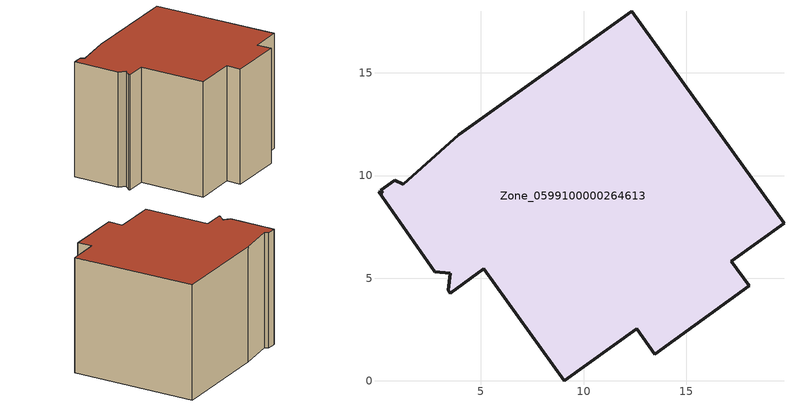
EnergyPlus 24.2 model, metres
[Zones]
Zone_0599100000264613
 floor ground (C_G): 0.13,9.28 0.81,9.77 1.22,9.57 3.92,11.98 12.35,18.01 19.76,7.67 17.2,5.83 18.07,4.63 13.46,1.31 12.59,2.53 9.06,0 5.15,5.46 3.51,4.28 3.41,4.42 3.52,5.24 2.77,5.32 0.01,9.2 0.23,9.15 z0
 wall outside (C_F): 2.77,5.32 3.52,5.24 3.41,4.42 3.51,4.28 5.15,5.46 9.06,0 12.59,2.53 13.46,1.31 18.07,4.63 17.2,5.83 19.76,7.67 12.35,18.01 3.92,11.98 1.22,9.57 0.81,9.77 0.13,9.28 0.23,9.15 0.01,9.2 2.77,5.32 z0:11.73
 roof outside (C_R): 0.81,9.77 0.13,9.28 0.23,9.15 0.01,9.2 2.77,5.32 3.52,5.24 3.41,4.42 3.51,4.28 5.15,5.46 9.06,0 12.59,2.53 13.46,1.31 18.07,4.63 17.2,5.83 19.76,7.67 12.35,18.01 3.92,11.98 1.22,9.57 z11.73
[BUILDING]
Pand.0599100000264613: North Axis=0; Terrain=City; Loads Convergence Tolerance Value=0.04; Temperature Convergence Tolerance Value=0.4; Solar Distribution=FullExterior; Maximum Number of Warmup Days=25; Minimum Number of Warmup Days=1
[Site:Location]
Rotterdam.The.Hague.AP_ZH_NLD Design_Conditions: Latitude=51.96; Longitude=4.45; Time Zone=1; Elevation=-4.5
[SITE:GROUNDTEMPERATURE:BUILDINGSURFACE]
18, 18, 18, 18, 18, 18, 18, 18, 18, 18, 18, 18
[MATERIAL] Thermal Absorptance=0.9; Solar Absorptance=0.7; Visible Absorptance=0.7
Name | Roughness | Thickness | Conductivity | Density | Specific Heat
G.D.1965 | MediumSmooth | 0.15 | 1 | 540 | 1210
F.D.1965 | Rough | 0.3 | 0.857143 | 1920 | 840
R.D.1965 | MediumRough | 0.2 | 0.08 | 1500 | 1000
[CONSTRUCTION]
C_G: G.D.1965
C_F: F.D.1965
C_R: R.D.1965
[ZONE]
Zone_0599100000264613: Type=1; Multiplier=1; Ceiling Height=Autocalculate; Volume=Autocalculate; Floor Area=autocalculate; Part of Total Floor Area=Yes
[ZONEINFILTRATION:DESIGNFLOWRATE]
Infil_Zone_0599100000264613: Zone or ZoneList or Space or SpaceList=Zone_0599100000264613; Schedule=AlwaysOn; Design Flow Rate Calculation Method=Flow/Area; Flow Rate per Floor Area=0.0042; Constant Term Coefficient=1; Temperature Term Coefficient=0; Velocity Term Coefficient=0; Velocity Squared Term Coefficient=0
[HVACTEMPLATE:ZONE:IDEALLOADSAIRSYSTEM]
Zone_0599100000264613: Maximum Heating Supply Air Temperature=50; Minimum Cooling Supply Air Temperature=13; Maximum Heating Supply Air Humidity Ratio=0.0156; Minimum Cooling Supply Air Humidity Ratio=0.0077; Heating Limit=NoLimit; Cooling Limit=NoLimit; Dehumidification Control Type=ConstantSensibleHeatRatio; Cooling Sensible Heat Ratio=0.7; Dehumidification Setpoint=60; Humidification Control Type=None; Humidification Setpoint=30; Outdoor Air Method=None; Outdoor Air Flow Rate per Person=0.00944; Outdoor Air Flow Rate per Zone Floor Area=0; Outdoor Air Flow Rate per Zone=0; Demand Controlled Ventilation Type=None; Outdoor Air Economizer Type=NoEconomizer; Heat Recovery Type=None; Sensible Heat Recovery Effectiveness=0.7; Latent Heat Recovery Effectiveness=0.65
[ZONECONTROL:THERMOSTAT]
ThermostatControl_Zone_0599100000264613: Zone or ZoneList=Zone_0599100000264613; Control Type Schedule=DualSetpointControlType; Control 1=Thermostat_Zone_0599100000264613; Temperature Difference Between Cutout And Setpoint=0
[THERMOSTATSETPOINT:DUALSETPOINT]
Thermostat_Zone_0599100000264613: Heating Setpoint Temperature Schedule=HeatingSetpoint_Zone_0599100000264613; Cooling Setpoint Temperature Schedule=CoolingSetpoint_Zone_0599100000264613
[SCHEDULE:COMPACT]
HeatingSetpoint_Zone_0599100000264613: Through: 12/31, For: AllDays, Until: 24:00, 21
CoolingSetpoint_Zone_0599100000264613: Through: 12/31, For: AllDays, Until: 24:00, 24
DualSetpointControlType: Through: 12/31, For: AllDays, Until: 24:00, 4
AlwaysOn: Through: 12/31, For: AllDays, Until: 24:00, 1
